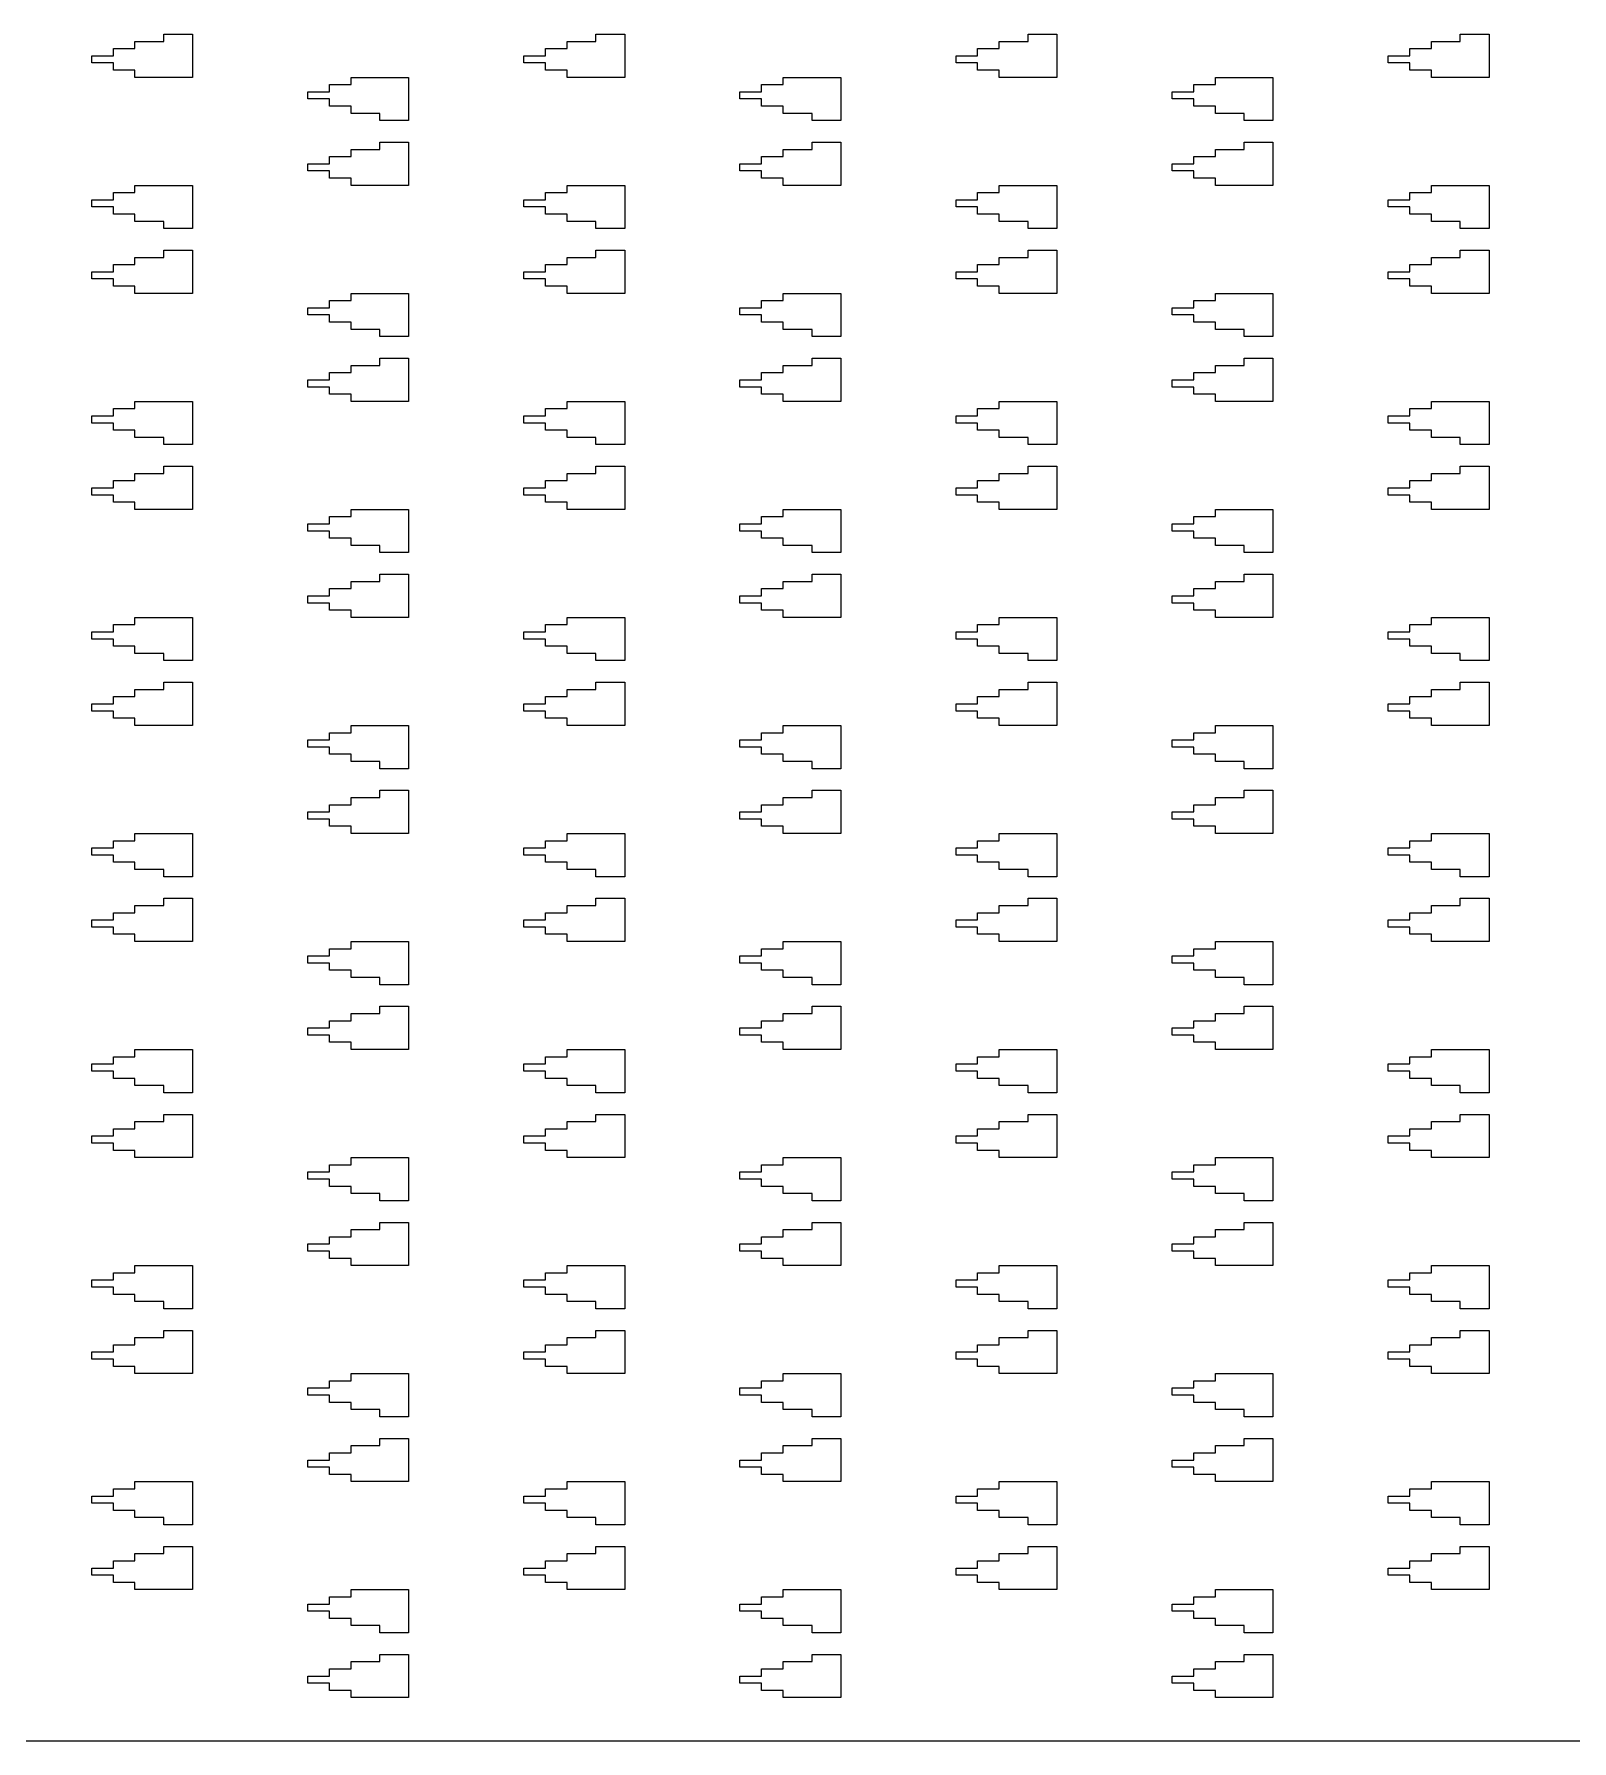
# Model space of a CAD drawing. Extents: x -38350 to 38650, y -35000 to 36000.
# Drawn here: x 542 to 755.5, y 35000 to 35237 of the extents above; entities that cross this region are included whole.
import ezdxf

# ---------------------------------------------------------------- set-up
doc = ezdxf.new("R2010")
doc.units = 0
doc.header["$MEASUREMENT"] = 0

msp = doc.modelspace()

# ---------------------------------------------------------------- linework, layer by layer
for p, q in [((553, 35234), (553, 35235)), ((553, 35235), (556, 35235)), ((556, 35235), (556, 35236)), ((556, 35236), (560, 35236)), ((560, 35236), (560, 35237)), ((560, 35237), (564, 35237)), ((564, 35237), (564, 35231)), ((613, 35234), (613, 35235)), ((613, 35235), (616, 35235)), ((616, 35235), (616, 35236)), ((616, 35236), (620, 35236)), ((620, 35236), (620, 35237)), ((620, 35237), (624, 35237)), ((624, 35237), (624, 35231)), ((673, 35234), (673, 35235)), ((673, 35235), (676, 35235)), ((676, 35235), (676, 35236)), ((676, 35236), (680, 35236)), ((680, 35236), (680, 35237)), ((680, 35237), (684, 35237)), ((684, 35237), (684, 35231)), ((733, 35234), (733, 35235)), ((733, 35235), (736, 35235)), ((736, 35235), (736, 35236)), ((736, 35236), (740, 35236)), ((740, 35236), (740, 35237)), ((740, 35237), (744, 35237)), ((744, 35237), (744, 35231)), ((550, 35233), (550, 35234)), ((550, 35234), (553, 35234)), ((553, 35233), (550, 35233)), ((553, 35232), (553, 35233)), ((610, 35233), (610, 35234)), ((610, 35234), (613, 35234)), ((613, 35233), (610, 35233)), ((613, 35232), (613, 35233)), ((670, 35233), (670, 35234)), ((670, 35234), (673, 35234)), ((673, 35233), (670, 35233)), ((673, 35232), (673, 35233)), ((730, 35233), (730, 35234)), ((730, 35234), (733, 35234)), ((733, 35233), (730, 35233)), ((733, 35232), (733, 35233)), ((556, 35232), (553, 35232)), ((556, 35231), (556, 35232)), ((564, 35231), (556, 35231)), ((586, 35230), (586, 35231)), ((586, 35231), (594, 35231)), ((594, 35231), (594, 35225)), ((616, 35232), (613, 35232)), ((616, 35231), (616, 35232)), ((624, 35231), (616, 35231)), ((646, 35230), (646, 35231)), ((646, 35231), (654, 35231)), ((654, 35231), (654, 35225)), ((676, 35232), (673, 35232)), ((676, 35231), (676, 35232)), ((684, 35231), (676, 35231)), ((706, 35230), (706, 35231)), ((706, 35231), (714, 35231)), ((714, 35231), (714, 35225)), ((736, 35232), (733, 35232)), ((736, 35231), (736, 35232)), ((744, 35231), (736, 35231)), ((580, 35228), (580, 35229)), ((580, 35229), (583, 35229)), ((583, 35228), (580, 35228)), ((583, 35229), (583, 35230)), ((583, 35230), (586, 35230)), ((583, 35227), (583, 35228)), ((640, 35228), (640, 35229)), ((640, 35229), (643, 35229)), ((643, 35228), (640, 35228)), ((643, 35229), (643, 35230)), ((643, 35230), (646, 35230)), ((643, 35227), (643, 35228)), ((700, 35228), (700, 35229)), ((700, 35229), (703, 35229)), ((703, 35228), (700, 35228)), ((703, 35229), (703, 35230)), ((703, 35230), (706, 35230)), ((703, 35227), (703, 35228)), ((586, 35227), (583, 35227)), ((586, 35226), (586, 35227)), ((590, 35226), (586, 35226)), ((590, 35225), (590, 35226)), ((646, 35227), (643, 35227)), ((646, 35226), (646, 35227)), ((650, 35226), (646, 35226)), ((650, 35225), (650, 35226)), ((706, 35227), (703, 35227)), ((706, 35226), (706, 35227)), ((710, 35226), (706, 35226)), ((710, 35225), (710, 35226)), ((594, 35225), (590, 35225)), ((654, 35225), (650, 35225)), ((714, 35225), (710, 35225)), ((586, 35220), (586, 35221)), ((586, 35221), (590, 35221)), ((590, 35221), (590, 35222)), ((590, 35222), (594, 35222)), ((594, 35222), (594, 35216)), ((646, 35220), (646, 35221)), ((646, 35221), (650, 35221)), ((650, 35221), (650, 35222)), ((650, 35222), (654, 35222)), ((654, 35222), (654, 35216)), ((706, 35220), (706, 35221)), ((706, 35221), (710, 35221)), ((710, 35221), (710, 35222)), ((710, 35222), (714, 35222)), ((714, 35222), (714, 35216)), ((580, 35218), (580, 35219)), ((580, 35219), (583, 35219)), ((583, 35219), (583, 35220)), ((583, 35220), (586, 35220)), ((640, 35218), (640, 35219)), ((640, 35219), (643, 35219)), ((643, 35219), (643, 35220)), ((643, 35220), (646, 35220)), ((700, 35218), (700, 35219)), ((700, 35219), (703, 35219)), ((703, 35219), (703, 35220)), ((703, 35220), (706, 35220)), ((556, 35215), (556, 35216)), ((556, 35216), (564, 35216)), ((564, 35216), (564, 35210)), ((583, 35218), (580, 35218)), ((583, 35217), (583, 35218)), ((586, 35217), (583, 35217)), ((586, 35216), (586, 35217)), ((594, 35216), (586, 35216)), ((616, 35215), (616, 35216)), ((616, 35216), (624, 35216)), ((624, 35216), (624, 35210)), ((643, 35218), (640, 35218)), ((643, 35217), (643, 35218)), ((646, 35217), (643, 35217)), ((646, 35216), (646, 35217)), ((654, 35216), (646, 35216)), ((676, 35215), (676, 35216)), ((676, 35216), (684, 35216)), ((684, 35216), (684, 35210)), ((703, 35218), (700, 35218)), ((703, 35217), (703, 35218)), ((706, 35217), (703, 35217)), ((706, 35216), (706, 35217)), ((714, 35216), (706, 35216)), ((736, 35215), (736, 35216)), ((736, 35216), (744, 35216)), ((744, 35216), (744, 35210)), ((550, 35213), (550, 35214)), ((550, 35214), (553, 35214)), ((553, 35214), (553, 35215)), ((553, 35215), (556, 35215)), ((610, 35213), (610, 35214)), ((610, 35214), (613, 35214)), ((613, 35214), (613, 35215)), ((613, 35215), (616, 35215)), ((670, 35213), (670, 35214)), ((670, 35214), (673, 35214)), ((673, 35214), (673, 35215)), ((673, 35215), (676, 35215)), ((730, 35213), (730, 35214)), ((730, 35214), (733, 35214)), ((733, 35214), (733, 35215)), ((733, 35215), (736, 35215)), ((553, 35213), (550, 35213)), ((553, 35212), (553, 35213)), ((556, 35212), (553, 35212)), ((556, 35211), (556, 35212)), ((613, 35213), (610, 35213)), ((613, 35212), (613, 35213)), ((616, 35212), (613, 35212)), ((616, 35211), (616, 35212)), ((673, 35213), (670, 35213)), ((673, 35212), (673, 35213)), ((676, 35212), (673, 35212)), ((676, 35211), (676, 35212)), ((733, 35213), (730, 35213)), ((733, 35212), (733, 35213)), ((736, 35212), (733, 35212)), ((736, 35211), (736, 35212)), ((560, 35211), (556, 35211)), ((560, 35210), (560, 35211)), ((564, 35210), (560, 35210)), ((620, 35211), (616, 35211)), ((620, 35210), (620, 35211)), ((624, 35210), (620, 35210)), ((680, 35211), (676, 35211)), ((680, 35210), (680, 35211)), ((684, 35210), (680, 35210)), ((740, 35211), (736, 35211)), ((740, 35210), (740, 35211)), ((744, 35210), (740, 35210)), ((560, 35206), (560, 35207)), ((560, 35207), (564, 35207)), ((564, 35207), (564, 35201)), ((620, 35206), (620, 35207)), ((620, 35207), (624, 35207)), ((624, 35207), (624, 35201)), ((680, 35206), (680, 35207)), ((680, 35207), (684, 35207)), ((684, 35207), (684, 35201)), ((740, 35206), (740, 35207)), ((740, 35207), (744, 35207)), ((744, 35207), (744, 35201)), ((550, 35203), (550, 35204)), ((550, 35204), (553, 35204)), ((553, 35204), (553, 35205)), ((553, 35205), (556, 35205)), ((556, 35205), (556, 35206)), ((556, 35206), (560, 35206)), ((610, 35203), (610, 35204)), ((610, 35204), (613, 35204)), ((613, 35204), (613, 35205)), ((613, 35205), (616, 35205)), ((616, 35205), (616, 35206)), ((616, 35206), (620, 35206)), ((670, 35203), (670, 35204)), ((670, 35204), (673, 35204)), ((673, 35204), (673, 35205)), ((673, 35205), (676, 35205)), ((676, 35205), (676, 35206)), ((676, 35206), (680, 35206)), ((730, 35203), (730, 35204)), ((730, 35204), (733, 35204)), ((733, 35204), (733, 35205)), ((733, 35205), (736, 35205)), ((736, 35205), (736, 35206)), ((736, 35206), (740, 35206)), ((553, 35203), (550, 35203)), ((553, 35202), (553, 35203)), ((556, 35202), (553, 35202)), ((556, 35201), (556, 35202)), ((613, 35203), (610, 35203)), ((613, 35202), (613, 35203)), ((616, 35202), (613, 35202)), ((616, 35201), (616, 35202)), ((673, 35203), (670, 35203)), ((673, 35202), (673, 35203)), ((676, 35202), (673, 35202)), ((676, 35201), (676, 35202)), ((733, 35203), (730, 35203)), ((733, 35202), (733, 35203)), ((736, 35202), (733, 35202)), ((736, 35201), (736, 35202)), ((564, 35201), (556, 35201)), ((583, 35199), (583, 35200)), ((583, 35200), (586, 35200)), ((586, 35200), (586, 35201)), ((586, 35201), (594, 35201)), ((594, 35201), (594, 35195)), ((624, 35201), (616, 35201)), ((643, 35199), (643, 35200)), ((643, 35200), (646, 35200)), ((646, 35200), (646, 35201)), ((646, 35201), (654, 35201)), ((654, 35201), (654, 35195)), ((684, 35201), (676, 35201)), ((703, 35199), (703, 35200)), ((703, 35200), (706, 35200)), ((706, 35200), (706, 35201)), ((706, 35201), (714, 35201)), ((714, 35201), (714, 35195)), ((744, 35201), (736, 35201)), ((580, 35198), (580, 35199)), ((580, 35199), (583, 35199)), ((583, 35198), (580, 35198)), ((583, 35197), (583, 35198)), ((586, 35197), (583, 35197)), ((586, 35196), (586, 35197)), ((640, 35198), (640, 35199)), ((640, 35199), (643, 35199)), ((643, 35198), (640, 35198)), ((643, 35197), (643, 35198)), ((646, 35197), (643, 35197)), ((646, 35196), (646, 35197)), ((700, 35198), (700, 35199)), ((700, 35199), (703, 35199)), ((703, 35198), (700, 35198)), ((703, 35197), (703, 35198)), ((706, 35197), (703, 35197)), ((706, 35196), (706, 35197)), ((590, 35196), (586, 35196)), ((590, 35195), (590, 35196)), ((594, 35195), (590, 35195)), ((650, 35196), (646, 35196)), ((650, 35195), (650, 35196)), ((654, 35195), (650, 35195)), ((710, 35196), (706, 35196)), ((710, 35195), (710, 35196)), ((714, 35195), (710, 35195)), ((583, 35189), (583, 35190)), ((583, 35190), (586, 35190)), ((586, 35190), (586, 35191)), ((586, 35191), (590, 35191)), ((590, 35191), (590, 35192)), ((590, 35192), (594, 35192)), ((594, 35192), (594, 35186)), ((643, 35189), (643, 35190)), ((643, 35190), (646, 35190)), ((646, 35190), (646, 35191)), ((646, 35191), (650, 35191)), ((650, 35191), (650, 35192)), ((650, 35192), (654, 35192)), ((654, 35192), (654, 35186)), ((703, 35189), (703, 35190)), ((703, 35190), (706, 35190)), ((706, 35190), (706, 35191)), ((706, 35191), (710, 35191)), ((710, 35191), (710, 35192)), ((710, 35192), (714, 35192)), ((714, 35192), (714, 35186)), ((580, 35188), (580, 35189)), ((580, 35189), (583, 35189)), ((583, 35188), (580, 35188)), ((583, 35187), (583, 35188)), ((640, 35188), (640, 35189)), ((640, 35189), (643, 35189)), ((643, 35188), (640, 35188)), ((643, 35187), (643, 35188)), ((700, 35188), (700, 35189)), ((700, 35189), (703, 35189)), ((703, 35188), (700, 35188)), ((703, 35187), (703, 35188)), ((556, 35185), (556, 35186)), ((556, 35186), (564, 35186)), ((564, 35186), (564, 35180)), ((586, 35187), (583, 35187)), ((586, 35186), (586, 35187)), ((594, 35186), (586, 35186)), ((616, 35185), (616, 35186)), ((616, 35186), (624, 35186)), ((624, 35186), (624, 35180)), ((646, 35187), (643, 35187)), ((646, 35186), (646, 35187)), ((654, 35186), (646, 35186)), ((676, 35185), (676, 35186)), ((676, 35186), (684, 35186)), ((684, 35186), (684, 35180)), ((706, 35187), (703, 35187)), ((706, 35186), (706, 35187)), ((714, 35186), (706, 35186)), ((736, 35185), (736, 35186)), ((736, 35186), (744, 35186)), ((744, 35186), (744, 35180)), ((550, 35183), (550, 35184)), ((550, 35184), (553, 35184)), ((553, 35183), (550, 35183)), ((553, 35184), (553, 35185)), ((553, 35185), (556, 35185)), ((553, 35182), (553, 35183)), ((610, 35183), (610, 35184)), ((610, 35184), (613, 35184)), ((613, 35183), (610, 35183)), ((613, 35184), (613, 35185)), ((613, 35185), (616, 35185)), ((613, 35182), (613, 35183)), ((670, 35183), (670, 35184)), ((670, 35184), (673, 35184)), ((673, 35183), (670, 35183)), ((673, 35184), (673, 35185)), ((673, 35185), (676, 35185)), ((673, 35182), (673, 35183)), ((730, 35183), (730, 35184)), ((730, 35184), (733, 35184)), ((733, 35183), (730, 35183)), ((733, 35184), (733, 35185)), ((733, 35185), (736, 35185)), ((733, 35182), (733, 35183)), ((556, 35182), (553, 35182)), ((556, 35181), (556, 35182)), ((560, 35181), (556, 35181)), ((560, 35180), (560, 35181)), ((616, 35182), (613, 35182)), ((616, 35181), (616, 35182)), ((620, 35181), (616, 35181)), ((620, 35180), (620, 35181)), ((676, 35182), (673, 35182)), ((676, 35181), (676, 35182)), ((680, 35181), (676, 35181)), ((680, 35180), (680, 35181)), ((736, 35182), (733, 35182)), ((736, 35181), (736, 35182)), ((740, 35181), (736, 35181)), ((740, 35180), (740, 35181)), ((564, 35180), (560, 35180)), ((624, 35180), (620, 35180)), ((684, 35180), (680, 35180)), ((744, 35180), (740, 35180)), ((556, 35175), (556, 35176)), ((556, 35176), (560, 35176)), ((560, 35176), (560, 35177)), ((560, 35177), (564, 35177)), ((564, 35177), (564, 35171)), ((616, 35175), (616, 35176)), ((616, 35176), (620, 35176)), ((620, 35176), (620, 35177)), ((620, 35177), (624, 35177)), ((624, 35177), (624, 35171)), ((676, 35175), (676, 35176)), ((676, 35176), (680, 35176)), ((680, 35176), (680, 35177)), ((680, 35177), (684, 35177)), ((684, 35177), (684, 35171)), ((736, 35175), (736, 35176)), ((736, 35176), (740, 35176)), ((740, 35176), (740, 35177)), ((740, 35177), (744, 35177)), ((744, 35177), (744, 35171)), ((550, 35173), (550, 35174)), ((550, 35174), (553, 35174)), ((553, 35174), (553, 35175)), ((553, 35175), (556, 35175)), ((610, 35173), (610, 35174)), ((610, 35174), (613, 35174)), ((613, 35174), (613, 35175)), ((613, 35175), (616, 35175)), ((670, 35173), (670, 35174)), ((670, 35174), (673, 35174)), ((673, 35174), (673, 35175)), ((673, 35175), (676, 35175)), ((730, 35173), (730, 35174)), ((730, 35174), (733, 35174)), ((733, 35174), (733, 35175)), ((733, 35175), (736, 35175)), ((553, 35173), (550, 35173)), ((553, 35172), (553, 35173)), ((556, 35172), (553, 35172)), ((556, 35171), (556, 35172)), ((564, 35171), (556, 35171)), ((586, 35170), (586, 35171)), ((586, 35171), (594, 35171)), ((594, 35171), (594, 35165)), ((613, 35173), (610, 35173)), ((613, 35172), (613, 35173)), ((616, 35172), (613, 35172)), ((616, 35171), (616, 35172)), ((624, 35171), (616, 35171)), ((646, 35170), (646, 35171)), ((646, 35171), (654, 35171)), ((654, 35171), (654, 35165)), ((673, 35173), (670, 35173)), ((673, 35172), (673, 35173)), ((676, 35172), (673, 35172)), ((676, 35171), (676, 35172)), ((684, 35171), (676, 35171)), ((706, 35170), (706, 35171)), ((706, 35171), (714, 35171)), ((714, 35171), (714, 35165)), ((733, 35173), (730, 35173)), ((733, 35172), (733, 35173)), ((736, 35172), (733, 35172)), ((736, 35171), (736, 35172)), ((744, 35171), (736, 35171)), ((580, 35168), (580, 35169)), ((580, 35169), (583, 35169)), ((583, 35169), (583, 35170)), ((583, 35170), (586, 35170)), ((640, 35168), (640, 35169)), ((640, 35169), (643, 35169)), ((643, 35169), (643, 35170)), ((643, 35170), (646, 35170)), ((700, 35168), (700, 35169)), ((700, 35169), (703, 35169)), ((703, 35169), (703, 35170)), ((703, 35170), (706, 35170)), ((583, 35168), (580, 35168)), ((583, 35167), (583, 35168)), ((586, 35167), (583, 35167)), ((586, 35166), (586, 35167)), ((643, 35168), (640, 35168)), ((643, 35167), (643, 35168)), ((646, 35167), (643, 35167)), ((646, 35166), (646, 35167)), ((703, 35168), (700, 35168)), ((703, 35167), (703, 35168)), ((706, 35167), (703, 35167)), ((706, 35166), (706, 35167)), ((590, 35166), (586, 35166)), ((590, 35165), (590, 35166)), ((594, 35165), (590, 35165)), ((650, 35166), (646, 35166)), ((650, 35165), (650, 35166)), ((654, 35165), (650, 35165)), ((710, 35166), (706, 35166)), ((710, 35165), (710, 35166)), ((714, 35165), (710, 35165)), ((590, 35161), (590, 35162)), ((590, 35162), (594, 35162)), ((594, 35162), (594, 35156)), ((650, 35161), (650, 35162)), ((650, 35162), (654, 35162)), ((654, 35162), (654, 35156)), ((710, 35161), (710, 35162)), ((710, 35162), (714, 35162)), ((714, 35162), (714, 35156)), ((580, 35158), (580, 35159)), ((580, 35159), (583, 35159)), ((583, 35159), (583, 35160)), ((583, 35160), (586, 35160)), ((586, 35160), (586, 35161)), ((586, 35161), (590, 35161)), ((640, 35158), (640, 35159)), ((640, 35159), (643, 35159)), ((643, 35159), (643, 35160)), ((643, 35160), (646, 35160)), ((646, 35160), (646, 35161)), ((646, 35161), (650, 35161)), ((700, 35158), (700, 35159)), ((700, 35159), (703, 35159)), ((703, 35159), (703, 35160)), ((703, 35160), (706, 35160)), ((706, 35160), (706, 35161)), ((706, 35161), (710, 35161)), ((583, 35158), (580, 35158)), ((583, 35157), (583, 35158)), ((586, 35157), (583, 35157)), ((586, 35156), (586, 35157)), ((643, 35158), (640, 35158)), ((643, 35157), (643, 35158)), ((646, 35157), (643, 35157)), ((646, 35156), (646, 35157)), ((703, 35158), (700, 35158)), ((703, 35157), (703, 35158)), ((706, 35157), (703, 35157)), ((706, 35156), (706, 35157)), ((553, 35154), (553, 35155)), ((553, 35155), (556, 35155)), ((556, 35155), (556, 35156)), ((556, 35156), (564, 35156)), ((564, 35156), (564, 35150)), ((594, 35156), (586, 35156)), ((613, 35154), (613, 35155)), ((613, 35155), (616, 35155)), ((616, 35155), (616, 35156)), ((616, 35156), (624, 35156)), ((624, 35156), (624, 35150)), ((654, 35156), (646, 35156)), ((673, 35154), (673, 35155)), ((673, 35155), (676, 35155)), ((676, 35155), (676, 35156)), ((676, 35156), (684, 35156)), ((684, 35156), (684, 35150)), ((714, 35156), (706, 35156)), ((733, 35154), (733, 35155)), ((733, 35155), (736, 35155)), ((736, 35155), (736, 35156)), ((736, 35156), (744, 35156)), ((744, 35156), (744, 35150)), ((550, 35153), (550, 35154)), ((550, 35154), (553, 35154)), ((553, 35153), (550, 35153)), ((553, 35152), (553, 35153)), ((556, 35152), (553, 35152)), ((556, 35151), (556, 35152)), ((610, 35153), (610, 35154)), ((610, 35154), (613, 35154)), ((613, 35153), (610, 35153)), ((613, 35152), (613, 35153)), ((616, 35152), (613, 35152)), ((616, 35151), (616, 35152)), ((670, 35153), (670, 35154)), ((670, 35154), (673, 35154)), ((673, 35153), (670, 35153)), ((673, 35152), (673, 35153)), ((676, 35152), (673, 35152)), ((676, 35151), (676, 35152)), ((730, 35153), (730, 35154)), ((730, 35154), (733, 35154)), ((733, 35153), (730, 35153)), ((733, 35152), (733, 35153)), ((736, 35152), (733, 35152)), ((736, 35151), (736, 35152)), ((560, 35151), (556, 35151)), ((560, 35150), (560, 35151)), ((564, 35150), (560, 35150)), ((620, 35151), (616, 35151)), ((620, 35150), (620, 35151)), ((624, 35150), (620, 35150)), ((680, 35151), (676, 35151)), ((680, 35150), (680, 35151)), ((684, 35150), (680, 35150)), ((740, 35151), (736, 35151)), ((740, 35150), (740, 35151)), ((744, 35150), (740, 35150)), ((553, 35144), (553, 35145)), ((553, 35145), (556, 35145)), ((556, 35145), (556, 35146)), ((556, 35146), (560, 35146)), ((560, 35146), (560, 35147)), ((560, 35147), (564, 35147)), ((564, 35147), (564, 35141)), ((613, 35144), (613, 35145)), ((613, 35145), (616, 35145)), ((616, 35145), (616, 35146)), ((616, 35146), (620, 35146)), ((620, 35146), (620, 35147)), ((620, 35147), (624, 35147)), ((624, 35147), (624, 35141)), ((673, 35144), (673, 35145)), ((673, 35145), (676, 35145)), ((676, 35145), (676, 35146)), ((676, 35146), (680, 35146)), ((680, 35146), (680, 35147)), ((680, 35147), (684, 35147)), ((684, 35147), (684, 35141)), ((733, 35144), (733, 35145)), ((733, 35145), (736, 35145)), ((736, 35145), (736, 35146)), ((736, 35146), (740, 35146)), ((740, 35146), (740, 35147)), ((740, 35147), (744, 35147)), ((744, 35147), (744, 35141)), ((550, 35143), (550, 35144)), ((550, 35144), (553, 35144)), ((553, 35143), (550, 35143)), ((553, 35142), (553, 35143)), ((610, 35143), (610, 35144)), ((610, 35144), (613, 35144)), ((613, 35143), (610, 35143)), ((613, 35142), (613, 35143)), ((670, 35143), (670, 35144)), ((670, 35144), (673, 35144)), ((673, 35143), (670, 35143)), ((673, 35142), (673, 35143)), ((730, 35143), (730, 35144)), ((730, 35144), (733, 35144)), ((733, 35143), (730, 35143)), ((733, 35142), (733, 35143)), ((556, 35142), (553, 35142)), ((556, 35141), (556, 35142)), ((564, 35141), (556, 35141)), ((583, 35139), (583, 35140)), ((583, 35140), (586, 35140)), ((586, 35140), (586, 35141)), ((586, 35141), (594, 35141)), ((594, 35141), (594, 35135)), ((616, 35142), (613, 35142)), ((616, 35141), (616, 35142)), ((624, 35141), (616, 35141)), ((643, 35139), (643, 35140)), ((643, 35140), (646, 35140)), ((646, 35140), (646, 35141)), ((646, 35141), (654, 35141)), ((654, 35141), (654, 35135)), ((676, 35142), (673, 35142)), ((676, 35141), (676, 35142)), ((684, 35141), (676, 35141)), ((703, 35139), (703, 35140)), ((703, 35140), (706, 35140)), ((706, 35140), (706, 35141)), ((706, 35141), (714, 35141)), ((714, 35141), (714, 35135)), ((736, 35142), (733, 35142)), ((736, 35141), (736, 35142)), ((744, 35141), (736, 35141)), ((580, 35138), (580, 35139)), ((580, 35139), (583, 35139)), ((583, 35138), (580, 35138)), ((583, 35137), (583, 35138)), ((640, 35138), (640, 35139)), ((640, 35139), (643, 35139)), ((643, 35138), (640, 35138)), ((643, 35137), (643, 35138)), ((700, 35138), (700, 35139)), ((700, 35139), (703, 35139)), ((703, 35138), (700, 35138)), ((703, 35137), (703, 35138)), ((586, 35137), (583, 35137)), ((586, 35136), (586, 35137)), ((590, 35136), (586, 35136)), ((590, 35135), (590, 35136)), ((646, 35137), (643, 35137)), ((646, 35136), (646, 35137)), ((650, 35136), (646, 35136)), ((650, 35135), (650, 35136)), ((706, 35137), (703, 35137)), ((706, 35136), (706, 35137)), ((710, 35136), (706, 35136)), ((710, 35135), (710, 35136)), ((594, 35135), (590, 35135)), ((654, 35135), (650, 35135)), ((714, 35135), (710, 35135)), ((586, 35130), (586, 35131)), ((586, 35131), (590, 35131)), ((590, 35131), (590, 35132)), ((590, 35132), (594, 35132)), ((594, 35132), (594, 35126)), ((646, 35130), (646, 35131)), ((646, 35131), (650, 35131)), ((650, 35131), (650, 35132)), ((650, 35132), (654, 35132)), ((654, 35132), (654, 35126)), ((706, 35130), (706, 35131)), ((706, 35131), (710, 35131)), ((710, 35131), (710, 35132)), ((710, 35132), (714, 35132)), ((714, 35132), (714, 35126)), ((580, 35128), (580, 35129)), ((580, 35129), (583, 35129)), ((583, 35129), (583, 35130)), ((583, 35130), (586, 35130)), ((640, 35128), (640, 35129)), ((640, 35129), (643, 35129)), ((643, 35129), (643, 35130)), ((643, 35130), (646, 35130)), ((700, 35128), (700, 35129)), ((700, 35129), (703, 35129)), ((703, 35129), (703, 35130)), ((703, 35130), (706, 35130)), ((556, 35125), (556, 35126)), ((556, 35126), (564, 35126)), ((564, 35126), (564, 35120)), ((583, 35128), (580, 35128)), ((583, 35127), (583, 35128)), ((586, 35127), (583, 35127)), ((586, 35126), (586, 35127)), ((594, 35126), (586, 35126)), ((616, 35125), (616, 35126)), ((616, 35126), (624, 35126)), ((624, 35126), (624, 35120)), ((643, 35128), (640, 35128)), ((643, 35127), (643, 35128)), ((646, 35127), (643, 35127)), ((646, 35126), (646, 35127)), ((654, 35126), (646, 35126)), ((676, 35125), (676, 35126)), ((676, 35126), (684, 35126)), ((684, 35126), (684, 35120)), ((703, 35128), (700, 35128)), ((703, 35127), (703, 35128)), ((706, 35127), (703, 35127)), ((706, 35126), (706, 35127)), ((714, 35126), (706, 35126)), ((736, 35125), (736, 35126)), ((736, 35126), (744, 35126)), ((744, 35126), (744, 35120)), ((550, 35123), (550, 35124)), ((550, 35124), (553, 35124)), ((553, 35124), (553, 35125)), ((553, 35125), (556, 35125)), ((610, 35123), (610, 35124)), ((610, 35124), (613, 35124)), ((613, 35124), (613, 35125)), ((613, 35125), (616, 35125)), ((670, 35123), (670, 35124)), ((670, 35124), (673, 35124)), ((673, 35124), (673, 35125)), ((673, 35125), (676, 35125)), ((730, 35123), (730, 35124)), ((730, 35124), (733, 35124)), ((733, 35124), (733, 35125)), ((733, 35125), (736, 35125)), ((553, 35123), (550, 35123)), ((553, 35122), (553, 35123)), ((556, 35122), (553, 35122)), ((556, 35121), (556, 35122)), ((613, 35123), (610, 35123)), ((613, 35122), (613, 35123)), ((616, 35122), (613, 35122)), ((616, 35121), (616, 35122)), ((673, 35123), (670, 35123)), ((673, 35122), (673, 35123)), ((676, 35122), (673, 35122)), ((676, 35121), (676, 35122)), ((733, 35123), (730, 35123)), ((733, 35122), (733, 35123)), ((736, 35122), (733, 35122)), ((736, 35121), (736, 35122)), ((560, 35121), (556, 35121)), ((560, 35120), (560, 35121)), ((564, 35120), (560, 35120)), ((620, 35121), (616, 35121)), ((620, 35120), (620, 35121)), ((624, 35120), (620, 35120)), ((680, 35121), (676, 35121)), ((680, 35120), (680, 35121)), ((684, 35120), (680, 35120)), ((740, 35121), (736, 35121)), ((740, 35120), (740, 35121)), ((744, 35120), (740, 35120)), ((560, 35116), (560, 35117)), ((560, 35117), (564, 35117)), ((564, 35117), (564, 35111)), ((620, 35116), (620, 35117)), ((620, 35117), (624, 35117)), ((624, 35117), (624, 35111)), ((680, 35116), (680, 35117)), ((680, 35117), (684, 35117)), ((684, 35117), (684, 35111)), ((740, 35116), (740, 35117)), ((740, 35117), (744, 35117)), ((744, 35117), (744, 35111)), ((550, 35113), (550, 35114)), ((550, 35114), (553, 35114)), ((553, 35114), (553, 35115)), ((553, 35115), (556, 35115)), ((556, 35115), (556, 35116)), ((556, 35116), (560, 35116)), ((610, 35113), (610, 35114)), ((610, 35114), (613, 35114)), ((613, 35114), (613, 35115)), ((613, 35115), (616, 35115)), ((616, 35115), (616, 35116)), ((616, 35116), (620, 35116)), ((670, 35113), (670, 35114)), ((670, 35114), (673, 35114)), ((673, 35114), (673, 35115)), ((673, 35115), (676, 35115)), ((676, 35115), (676, 35116)), ((676, 35116), (680, 35116)), ((730, 35113), (730, 35114)), ((730, 35114), (733, 35114)), ((733, 35114), (733, 35115)), ((733, 35115), (736, 35115)), ((736, 35115), (736, 35116)), ((736, 35116), (740, 35116)), ((553, 35113), (550, 35113)), ((553, 35112), (553, 35113)), ((556, 35112), (553, 35112)), ((556, 35111), (556, 35112)), ((613, 35113), (610, 35113)), ((613, 35112), (613, 35113)), ((616, 35112), (613, 35112)), ((616, 35111), (616, 35112)), ((673, 35113), (670, 35113)), ((673, 35112), (673, 35113)), ((676, 35112), (673, 35112)), ((676, 35111), (676, 35112)), ((733, 35113), (730, 35113)), ((733, 35112), (733, 35113)), ((736, 35112), (733, 35112)), ((736, 35111), (736, 35112)), ((564, 35111), (556, 35111)), ((583, 35109), (583, 35110)), ((583, 35110), (586, 35110)), ((586, 35110), (586, 35111)), ((586, 35111), (594, 35111)), ((594, 35111), (594, 35105)), ((624, 35111), (616, 35111)), ((643, 35109), (643, 35110)), ((643, 35110), (646, 35110)), ((646, 35110), (646, 35111)), ((646, 35111), (654, 35111)), ((654, 35111), (654, 35105)), ((684, 35111), (676, 35111)), ((703, 35109), (703, 35110)), ((703, 35110), (706, 35110)), ((706, 35110), (706, 35111)), ((706, 35111), (714, 35111)), ((714, 35111), (714, 35105)), ((744, 35111), (736, 35111)), ((580, 35108), (580, 35109)), ((580, 35109), (583, 35109)), ((583, 35108), (580, 35108)), ((583, 35107), (583, 35108)), ((586, 35107), (583, 35107)), ((586, 35106), (586, 35107)), ((640, 35108), (640, 35109)), ((640, 35109), (643, 35109)), ((643, 35108), (640, 35108)), ((643, 35107), (643, 35108)), ((646, 35107), (643, 35107)), ((646, 35106), (646, 35107)), ((700, 35108), (700, 35109)), ((700, 35109), (703, 35109)), ((703, 35108), (700, 35108)), ((703, 35107), (703, 35108)), ((706, 35107), (703, 35107)), ((706, 35106), (706, 35107)), ((590, 35106), (586, 35106)), ((590, 35105), (590, 35106)), ((594, 35105), (590, 35105)), ((650, 35106), (646, 35106)), ((650, 35105), (650, 35106)), ((654, 35105), (650, 35105)), ((710, 35106), (706, 35106)), ((710, 35105), (710, 35106)), ((714, 35105), (710, 35105)), ((583, 35099), (583, 35100)), ((583, 35100), (586, 35100)), ((586, 35100), (586, 35101)), ((586, 35101), (590, 35101)), ((590, 35101), (590, 35102)), ((590, 35102), (594, 35102)), ((594, 35102), (594, 35096)), ((643, 35099), (643, 35100)), ((643, 35100), (646, 35100)), ((646, 35100), (646, 35101)), ((646, 35101), (650, 35101)), ((650, 35101), (650, 35102)), ((650, 35102), (654, 35102)), ((654, 35102), (654, 35096)), ((703, 35099), (703, 35100)), ((703, 35100), (706, 35100)), ((706, 35100), (706, 35101)), ((706, 35101), (710, 35101)), ((710, 35101), (710, 35102)), ((710, 35102), (714, 35102)), ((714, 35102), (714, 35096)), ((580, 35098), (580, 35099)), ((580, 35099), (583, 35099)), ((583, 35098), (580, 35098)), ((583, 35097), (583, 35098)), ((640, 35098), (640, 35099)), ((640, 35099), (643, 35099)), ((643, 35098), (640, 35098)), ((643, 35097), (643, 35098)), ((700, 35098), (700, 35099)), ((700, 35099), (703, 35099)), ((703, 35098), (700, 35098)), ((703, 35097), (703, 35098)), ((553, 35094), (553, 35095)), ((553, 35095), (556, 35095)), ((556, 35095), (556, 35096)), ((556, 35096), (564, 35096)), ((564, 35096), (564, 35090)), ((586, 35097), (583, 35097)), ((586, 35096), (586, 35097)), ((594, 35096), (586, 35096)), ((613, 35094), (613, 35095)), ((613, 35095), (616, 35095)), ((616, 35095), (616, 35096)), ((616, 35096), (624, 35096)), ((624, 35096), (624, 35090)), ((646, 35097), (643, 35097)), ((646, 35096), (646, 35097)), ((654, 35096), (646, 35096)), ((673, 35094), (673, 35095)), ((673, 35095), (676, 35095)), ((676, 35095), (676, 35096)), ((676, 35096), (684, 35096)), ((684, 35096), (684, 35090)), ((706, 35097), (703, 35097)), ((706, 35096), (706, 35097)), ((714, 35096), (706, 35096)), ((733, 35094), (733, 35095)), ((733, 35095), (736, 35095)), ((736, 35095), (736, 35096)), ((736, 35096), (744, 35096)), ((744, 35096), (744, 35090)), ((550, 35093), (550, 35094)), ((550, 35094), (553, 35094)), ((553, 35093), (550, 35093)), ((553, 35092), (553, 35093)), ((610, 35093), (610, 35094)), ((610, 35094), (613, 35094)), ((613, 35093), (610, 35093)), ((613, 35092), (613, 35093)), ((670, 35093), (670, 35094)), ((670, 35094), (673, 35094)), ((673, 35093), (670, 35093)), ((673, 35092), (673, 35093)), ((730, 35093), (730, 35094)), ((730, 35094), (733, 35094)), ((733, 35093), (730, 35093)), ((733, 35092), (733, 35093)), ((556, 35092), (553, 35092)), ((556, 35091), (556, 35092)), ((560, 35091), (556, 35091)), ((560, 35090), (560, 35091)), ((616, 35092), (613, 35092)), ((616, 35091), (616, 35092)), ((620, 35091), (616, 35091)), ((620, 35090), (620, 35091)), ((676, 35092), (673, 35092)), ((676, 35091), (676, 35092)), ((680, 35091), (676, 35091)), ((680, 35090), (680, 35091)), ((736, 35092), (733, 35092)), ((736, 35091), (736, 35092)), ((740, 35091), (736, 35091)), ((740, 35090), (740, 35091)), ((564, 35090), (560, 35090)), ((624, 35090), (620, 35090)), ((684, 35090), (680, 35090)), ((744, 35090), (740, 35090)), ((556, 35085), (556, 35086)), ((556, 35086), (560, 35086)), ((560, 35086), (560, 35087)), ((560, 35087), (564, 35087)), ((564, 35087), (564, 35081)), ((616, 35085), (616, 35086)), ((616, 35086), (620, 35086)), ((620, 35086), (620, 35087)), ((620, 35087), (624, 35087)), ((624, 35087), (624, 35081)), ((676, 35085), (676, 35086)), ((676, 35086), (680, 35086)), ((680, 35086), (680, 35087)), ((680, 35087), (684, 35087)), ((684, 35087), (684, 35081)), ((736, 35085), (736, 35086)), ((736, 35086), (740, 35086)), ((740, 35086), (740, 35087)), ((740, 35087), (744, 35087)), ((744, 35087), (744, 35081)), ((550, 35083), (550, 35084)), ((550, 35084), (553, 35084)), ((553, 35084), (553, 35085)), ((553, 35085), (556, 35085)), ((610, 35083), (610, 35084)), ((610, 35084), (613, 35084)), ((613, 35084), (613, 35085)), ((613, 35085), (616, 35085)), ((670, 35083), (670, 35084)), ((670, 35084), (673, 35084)), ((673, 35084), (673, 35085)), ((673, 35085), (676, 35085)), ((730, 35083), (730, 35084)), ((730, 35084), (733, 35084)), ((733, 35084), (733, 35085)), ((733, 35085), (736, 35085)), ((553, 35083), (550, 35083)), ((553, 35082), (553, 35083)), ((556, 35082), (553, 35082)), ((556, 35081), (556, 35082)), ((564, 35081), (556, 35081)), ((586, 35080), (586, 35081)), ((586, 35081), (594, 35081)), ((594, 35081), (594, 35075)), ((613, 35083), (610, 35083)), ((613, 35082), (613, 35083)), ((616, 35082), (613, 35082)), ((616, 35081), (616, 35082)), ((624, 35081), (616, 35081)), ((646, 35080), (646, 35081)), ((646, 35081), (654, 35081)), ((654, 35081), (654, 35075)), ((673, 35083), (670, 35083)), ((673, 35082), (673, 35083)), ((676, 35082), (673, 35082)), ((676, 35081), (676, 35082)), ((684, 35081), (676, 35081)), ((706, 35080), (706, 35081)), ((706, 35081), (714, 35081)), ((714, 35081), (714, 35075)), ((733, 35083), (730, 35083)), ((733, 35082), (733, 35083)), ((736, 35082), (733, 35082)), ((736, 35081), (736, 35082)), ((744, 35081), (736, 35081)), ((580, 35078), (580, 35079)), ((580, 35079), (583, 35079)), ((583, 35079), (583, 35080)), ((583, 35080), (586, 35080)), ((640, 35078), (640, 35079)), ((640, 35079), (643, 35079)), ((643, 35079), (643, 35080)), ((643, 35080), (646, 35080)), ((700, 35078), (700, 35079)), ((700, 35079), (703, 35079)), ((703, 35079), (703, 35080)), ((703, 35080), (706, 35080)), ((583, 35078), (580, 35078)), ((583, 35077), (583, 35078)), ((586, 35077), (583, 35077)), ((586, 35076), (586, 35077)), ((590, 35076), (586, 35076)), ((590, 35075), (590, 35076)), ((643, 35078), (640, 35078)), ((643, 35077), (643, 35078)), ((646, 35077), (643, 35077)), ((646, 35076), (646, 35077)), ((650, 35076), (646, 35076)), ((650, 35075), (650, 35076)), ((703, 35078), (700, 35078)), ((703, 35077), (703, 35078)), ((706, 35077), (703, 35077)), ((706, 35076), (706, 35077)), ((710, 35076), (706, 35076)), ((710, 35075), (710, 35076)), ((594, 35075), (590, 35075)), ((654, 35075), (650, 35075)), ((714, 35075), (710, 35075)), ((590, 35071), (590, 35072)), ((590, 35072), (594, 35072)), ((594, 35072), (594, 35066)), ((650, 35071), (650, 35072)), ((650, 35072), (654, 35072)), ((654, 35072), (654, 35066)), ((710, 35071), (710, 35072)), ((710, 35072), (714, 35072)), ((714, 35072), (714, 35066)), ((580, 35068), (580, 35069)), ((580, 35069), (583, 35069)), ((583, 35069), (583, 35070)), ((583, 35070), (586, 35070)), ((586, 35070), (586, 35071)), ((586, 35071), (590, 35071)), ((640, 35068), (640, 35069)), ((640, 35069), (643, 35069)), ((643, 35069), (643, 35070)), ((643, 35070), (646, 35070)), ((646, 35070), (646, 35071)), ((646, 35071), (650, 35071)), ((700, 35068), (700, 35069)), ((700, 35069), (703, 35069)), ((703, 35069), (703, 35070)), ((703, 35070), (706, 35070)), ((706, 35070), (706, 35071)), ((706, 35071), (710, 35071)), ((583, 35068), (580, 35068)), ((583, 35067), (583, 35068)), ((586, 35067), (583, 35067)), ((586, 35066), (586, 35067)), ((643, 35068), (640, 35068)), ((643, 35067), (643, 35068)), ((646, 35067), (643, 35067)), ((646, 35066), (646, 35067)), ((703, 35068), (700, 35068)), ((703, 35067), (703, 35068)), ((706, 35067), (703, 35067)), ((706, 35066), (706, 35067)), ((553, 35064), (553, 35065)), ((553, 35065), (556, 35065)), ((556, 35065), (556, 35066)), ((556, 35066), (564, 35066)), ((564, 35066), (564, 35060)), ((594, 35066), (586, 35066)), ((613, 35064), (613, 35065)), ((613, 35065), (616, 35065)), ((616, 35065), (616, 35066)), ((616, 35066), (624, 35066)), ((624, 35066), (624, 35060)), ((654, 35066), (646, 35066)), ((673, 35064), (673, 35065)), ((673, 35065), (676, 35065)), ((676, 35065), (676, 35066)), ((676, 35066), (684, 35066)), ((684, 35066), (684, 35060)), ((714, 35066), (706, 35066)), ((733, 35064), (733, 35065)), ((733, 35065), (736, 35065)), ((736, 35065), (736, 35066)), ((736, 35066), (744, 35066)), ((744, 35066), (744, 35060)), ((550, 35063), (550, 35064)), ((550, 35064), (553, 35064)), ((553, 35063), (550, 35063)), ((553, 35062), (553, 35063)), ((556, 35062), (553, 35062)), ((556, 35061), (556, 35062)), ((610, 35063), (610, 35064)), ((610, 35064), (613, 35064)), ((613, 35063), (610, 35063)), ((613, 35062), (613, 35063)), ((616, 35062), (613, 35062)), ((616, 35061), (616, 35062)), ((670, 35063), (670, 35064)), ((670, 35064), (673, 35064)), ((673, 35063), (670, 35063)), ((673, 35062), (673, 35063)), ((676, 35062), (673, 35062)), ((676, 35061), (676, 35062)), ((730, 35063), (730, 35064)), ((730, 35064), (733, 35064)), ((733, 35063), (730, 35063)), ((733, 35062), (733, 35063)), ((736, 35062), (733, 35062)), ((736, 35061), (736, 35062)), ((560, 35061), (556, 35061)), ((560, 35060), (560, 35061)), ((564, 35060), (560, 35060)), ((620, 35061), (616, 35061)), ((620, 35060), (620, 35061)), ((624, 35060), (620, 35060)), ((680, 35061), (676, 35061)), ((680, 35060), (680, 35061)), ((684, 35060), (680, 35060)), ((740, 35061), (736, 35061)), ((740, 35060), (740, 35061)), ((744, 35060), (740, 35060)), ((553, 35054), (553, 35055)), ((553, 35055), (556, 35055)), ((556, 35055), (556, 35056)), ((556, 35056), (560, 35056)), ((560, 35056), (560, 35057)), ((560, 35057), (564, 35057)), ((564, 35057), (564, 35051)), ((613, 35054), (613, 35055)), ((613, 35055), (616, 35055)), ((616, 35055), (616, 35056)), ((616, 35056), (620, 35056)), ((620, 35056), (620, 35057)), ((620, 35057), (624, 35057)), ((624, 35057), (624, 35051)), ((673, 35054), (673, 35055)), ((673, 35055), (676, 35055)), ((676, 35055), (676, 35056)), ((676, 35056), (680, 35056)), ((680, 35056), (680, 35057)), ((680, 35057), (684, 35057)), ((684, 35057), (684, 35051)), ((733, 35054), (733, 35055)), ((733, 35055), (736, 35055)), ((736, 35055), (736, 35056)), ((736, 35056), (740, 35056)), ((740, 35056), (740, 35057)), ((740, 35057), (744, 35057)), ((744, 35057), (744, 35051)), ((550, 35053), (550, 35054)), ((550, 35054), (553, 35054)), ((553, 35053), (550, 35053)), ((553, 35052), (553, 35053)), ((610, 35053), (610, 35054)), ((610, 35054), (613, 35054)), ((613, 35053), (610, 35053)), ((613, 35052), (613, 35053)), ((670, 35053), (670, 35054)), ((670, 35054), (673, 35054)), ((673, 35053), (670, 35053)), ((673, 35052), (673, 35053)), ((730, 35053), (730, 35054)), ((730, 35054), (733, 35054)), ((733, 35053), (730, 35053)), ((733, 35052), (733, 35053)), ((556, 35052), (553, 35052)), ((556, 35051), (556, 35052)), ((564, 35051), (556, 35051)), ((583, 35049), (583, 35050)), ((583, 35050), (586, 35050)), ((586, 35050), (586, 35051)), ((586, 35051), (594, 35051)), ((594, 35051), (594, 35045)), ((616, 35052), (613, 35052)), ((616, 35051), (616, 35052)), ((624, 35051), (616, 35051)), ((643, 35049), (643, 35050)), ((643, 35050), (646, 35050)), ((646, 35050), (646, 35051)), ((646, 35051), (654, 35051)), ((654, 35051), (654, 35045)), ((676, 35052), (673, 35052)), ((676, 35051), (676, 35052)), ((684, 35051), (676, 35051)), ((703, 35049), (703, 35050)), ((703, 35050), (706, 35050)), ((706, 35050), (706, 35051)), ((706, 35051), (714, 35051)), ((714, 35051), (714, 35045)), ((736, 35052), (733, 35052)), ((736, 35051), (736, 35052)), ((744, 35051), (736, 35051)), ((580, 35048), (580, 35049)), ((580, 35049), (583, 35049)), ((583, 35048), (580, 35048)), ((583, 35047), (583, 35048)), ((640, 35048), (640, 35049)), ((640, 35049), (643, 35049)), ((643, 35048), (640, 35048)), ((643, 35047), (643, 35048)), ((700, 35048), (700, 35049)), ((700, 35049), (703, 35049)), ((703, 35048), (700, 35048)), ((703, 35047), (703, 35048)), ((586, 35047), (583, 35047)), ((586, 35046), (586, 35047)), ((590, 35046), (586, 35046)), ((590, 35045), (590, 35046)), ((646, 35047), (643, 35047)), ((646, 35046), (646, 35047)), ((650, 35046), (646, 35046)), ((650, 35045), (650, 35046)), ((706, 35047), (703, 35047)), ((706, 35046), (706, 35047)), ((710, 35046), (706, 35046)), ((710, 35045), (710, 35046)), ((594, 35045), (590, 35045)), ((654, 35045), (650, 35045)), ((714, 35045), (710, 35045)), ((586, 35040), (586, 35041)), ((586, 35041), (590, 35041)), ((590, 35041), (590, 35042)), ((590, 35042), (594, 35042)), ((594, 35042), (594, 35036)), ((646, 35040), (646, 35041)), ((646, 35041), (650, 35041)), ((650, 35041), (650, 35042)), ((650, 35042), (654, 35042)), ((654, 35042), (654, 35036)), ((706, 35040), (706, 35041)), ((706, 35041), (710, 35041)), ((710, 35041), (710, 35042)), ((710, 35042), (714, 35042)), ((714, 35042), (714, 35036)), ((580, 35038), (580, 35039)), ((580, 35039), (583, 35039)), ((583, 35039), (583, 35040)), ((583, 35040), (586, 35040)), ((640, 35038), (640, 35039)), ((640, 35039), (643, 35039)), ((643, 35039), (643, 35040)), ((643, 35040), (646, 35040)), ((700, 35038), (700, 35039)), ((700, 35039), (703, 35039)), ((703, 35039), (703, 35040)), ((703, 35040), (706, 35040)), ((556, 35035), (556, 35036)), ((556, 35036), (564, 35036)), ((564, 35036), (564, 35030)), ((583, 35038), (580, 35038)), ((583, 35037), (583, 35038)), ((586, 35037), (583, 35037)), ((586, 35036), (586, 35037)), ((594, 35036), (586, 35036)), ((616, 35035), (616, 35036)), ((616, 35036), (624, 35036)), ((624, 35036), (624, 35030)), ((643, 35038), (640, 35038)), ((643, 35037), (643, 35038)), ((646, 35037), (643, 35037)), ((646, 35036), (646, 35037)), ((654, 35036), (646, 35036)), ((676, 35035), (676, 35036)), ((676, 35036), (684, 35036)), ((684, 35036), (684, 35030)), ((703, 35038), (700, 35038)), ((703, 35037), (703, 35038)), ((706, 35037), (703, 35037)), ((706, 35036), (706, 35037)), ((714, 35036), (706, 35036)), ((736, 35035), (736, 35036)), ((736, 35036), (744, 35036)), ((744, 35036), (744, 35030)), ((550, 35033), (550, 35034)), ((550, 35034), (553, 35034)), ((553, 35034), (553, 35035)), ((553, 35035), (556, 35035)), ((610, 35033), (610, 35034)), ((610, 35034), (613, 35034)), ((613, 35034), (613, 35035)), ((613, 35035), (616, 35035)), ((670, 35033), (670, 35034)), ((670, 35034), (673, 35034)), ((673, 35034), (673, 35035)), ((673, 35035), (676, 35035)), ((730, 35033), (730, 35034)), ((730, 35034), (733, 35034)), ((733, 35034), (733, 35035)), ((733, 35035), (736, 35035)), ((553, 35033), (550, 35033)), ((553, 35032), (553, 35033)), ((556, 35032), (553, 35032)), ((556, 35031), (556, 35032)), ((560, 35031), (556, 35031)), ((560, 35030), (560, 35031)), ((613, 35033), (610, 35033)), ((613, 35032), (613, 35033)), ((616, 35032), (613, 35032)), ((616, 35031), (616, 35032)), ((620, 35031), (616, 35031)), ((620, 35030), (620, 35031)), ((673, 35033), (670, 35033)), ((673, 35032), (673, 35033)), ((676, 35032), (673, 35032)), ((676, 35031), (676, 35032)), ((680, 35031), (676, 35031)), ((680, 35030), (680, 35031)), ((733, 35033), (730, 35033)), ((733, 35032), (733, 35033)), ((736, 35032), (733, 35032)), ((736, 35031), (736, 35032)), ((740, 35031), (736, 35031)), ((740, 35030), (740, 35031)), ((564, 35030), (560, 35030)), ((624, 35030), (620, 35030)), ((684, 35030), (680, 35030)), ((744, 35030), (740, 35030)), ((560, 35026), (560, 35027)), ((560, 35027), (564, 35027)), ((564, 35027), (564, 35021)), ((620, 35026), (620, 35027)), ((620, 35027), (624, 35027)), ((624, 35027), (624, 35021)), ((680, 35026), (680, 35027)), ((680, 35027), (684, 35027)), ((684, 35027), (684, 35021)), ((740, 35026), (740, 35027)), ((740, 35027), (744, 35027)), ((744, 35027), (744, 35021)), ((550, 35023), (550, 35024)), ((550, 35024), (553, 35024)), ((553, 35024), (553, 35025)), ((553, 35025), (556, 35025)), ((556, 35025), (556, 35026)), ((556, 35026), (560, 35026)), ((610, 35023), (610, 35024)), ((610, 35024), (613, 35024)), ((613, 35024), (613, 35025)), ((613, 35025), (616, 35025)), ((616, 35025), (616, 35026)), ((616, 35026), (620, 35026)), ((670, 35023), (670, 35024)), ((670, 35024), (673, 35024)), ((673, 35024), (673, 35025)), ((673, 35025), (676, 35025)), ((676, 35025), (676, 35026)), ((676, 35026), (680, 35026)), ((730, 35023), (730, 35024)), ((730, 35024), (733, 35024)), ((733, 35024), (733, 35025)), ((733, 35025), (736, 35025)), ((736, 35025), (736, 35026)), ((736, 35026), (740, 35026)), ((553, 35023), (550, 35023)), ((553, 35022), (553, 35023)), ((556, 35022), (553, 35022)), ((556, 35021), (556, 35022)), ((613, 35023), (610, 35023)), ((613, 35022), (613, 35023)), ((616, 35022), (613, 35022)), ((616, 35021), (616, 35022)), ((673, 35023), (670, 35023)), ((673, 35022), (673, 35023)), ((676, 35022), (673, 35022)), ((676, 35021), (676, 35022)), ((733, 35023), (730, 35023)), ((733, 35022), (733, 35023)), ((736, 35022), (733, 35022)), ((736, 35021), (736, 35022)), ((564, 35021), (556, 35021)), ((583, 35019), (583, 35020)), ((583, 35020), (586, 35020)), ((586, 35020), (586, 35021)), ((586, 35021), (594, 35021)), ((594, 35021), (594, 35015)), ((624, 35021), (616, 35021)), ((643, 35019), (643, 35020)), ((643, 35020), (646, 35020)), ((646, 35020), (646, 35021)), ((646, 35021), (654, 35021)), ((654, 35021), (654, 35015)), ((684, 35021), (676, 35021)), ((703, 35019), (703, 35020)), ((703, 35020), (706, 35020)), ((706, 35020), (706, 35021)), ((706, 35021), (714, 35021)), ((714, 35021), (714, 35015)), ((744, 35021), (736, 35021)), ((580, 35018), (580, 35019)), ((580, 35019), (583, 35019)), ((583, 35018), (580, 35018)), ((583, 35017), (583, 35018)), ((586, 35017), (583, 35017)), ((586, 35016), (586, 35017)), ((640, 35018), (640, 35019)), ((640, 35019), (643, 35019)), ((643, 35018), (640, 35018)), ((643, 35017), (643, 35018)), ((646, 35017), (643, 35017)), ((646, 35016), (646, 35017)), ((700, 35018), (700, 35019)), ((700, 35019), (703, 35019)), ((703, 35018), (700, 35018)), ((703, 35017), (703, 35018)), ((706, 35017), (703, 35017)), ((706, 35016), (706, 35017)), ((590, 35016), (586, 35016)), ((590, 35015), (590, 35016)), ((594, 35015), (590, 35015)), ((650, 35016), (646, 35016)), ((650, 35015), (650, 35016)), ((654, 35015), (650, 35015)), ((710, 35016), (706, 35016)), ((710, 35015), (710, 35016)), ((714, 35015), (710, 35015)), ((583, 35009), (583, 35010)), ((583, 35010), (586, 35010)), ((586, 35010), (586, 35011)), ((586, 35011), (590, 35011)), ((590, 35011), (590, 35012)), ((590, 35012), (594, 35012)), ((594, 35012), (594, 35006)), ((643, 35009), (643, 35010)), ((643, 35010), (646, 35010)), ((646, 35010), (646, 35011)), ((646, 35011), (650, 35011)), ((650, 35011), (650, 35012)), ((650, 35012), (654, 35012)), ((654, 35012), (654, 35006)), ((703, 35009), (703, 35010)), ((703, 35010), (706, 35010)), ((706, 35010), (706, 35011)), ((706, 35011), (710, 35011)), ((710, 35011), (710, 35012)), ((710, 35012), (714, 35012)), ((714, 35012), (714, 35006)), ((580, 35008), (580, 35009)), ((580, 35009), (583, 35009)), ((583, 35008), (580, 35008)), ((583, 35007), (583, 35008)), ((640, 35008), (640, 35009)), ((640, 35009), (643, 35009)), ((643, 35008), (640, 35008)), ((643, 35007), (643, 35008)), ((700, 35008), (700, 35009)), ((700, 35009), (703, 35009)), ((703, 35008), (700, 35008)), ((703, 35007), (703, 35008)), ((586, 35007), (583, 35007)), ((586, 35006), (586, 35007)), ((594, 35006), (586, 35006)), ((646, 35007), (643, 35007)), ((646, 35006), (646, 35007)), ((654, 35006), (646, 35006)), ((706, 35007), (703, 35007)), ((706, 35006), (706, 35007)), ((714, 35006), (706, 35006)), ((-7500, 35000), (7500, 35000))]:
    msp.add_line(p, q)

doc.saveas('drawing.dxf')
